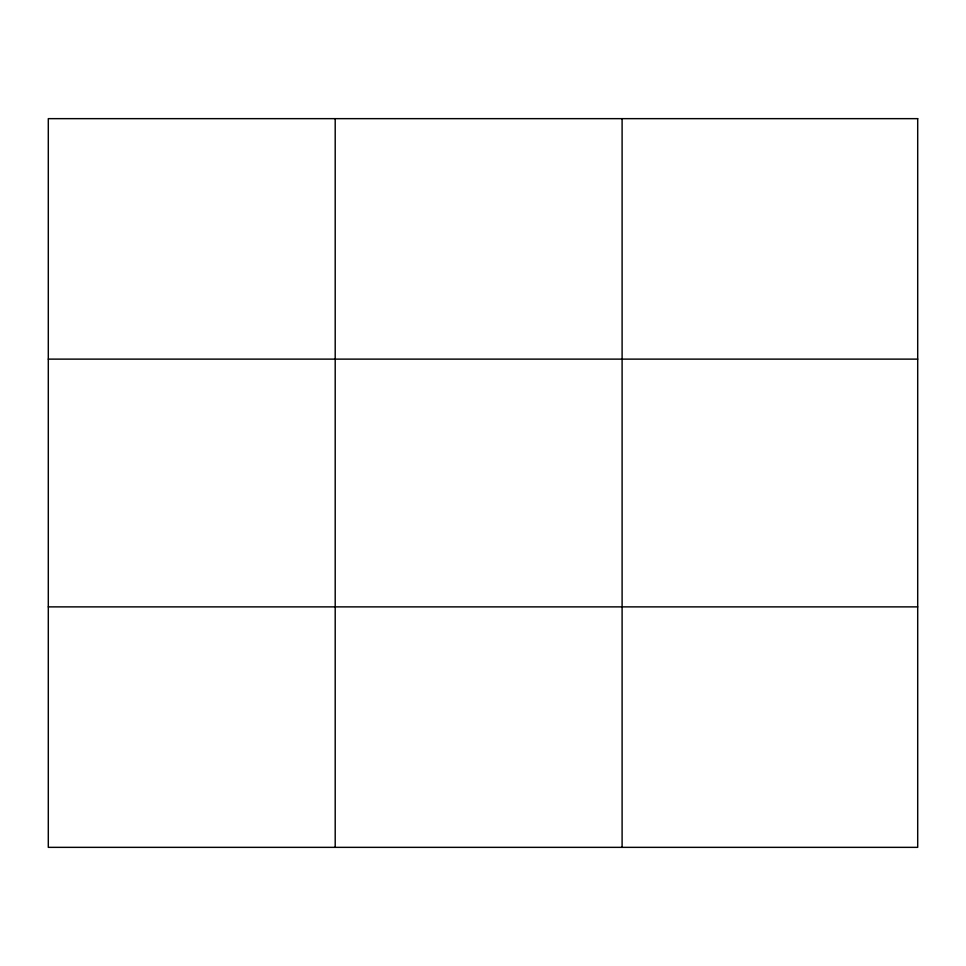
<?xml version="1.0" encoding="UTF-8"?>
<svg xmlns="http://www.w3.org/2000/svg" width="966" height="966" viewBox="0 0 966 966"><rect width="100%" height="100%" fill="white"/><g stroke="black" fill="none" stroke-linecap="round" stroke-linejoin="round"><path stroke-width="1.45" d="M335.202 847.351L335.202 118.649M622.104 847.351L622.104 118.649M48.3 359.123L917.7 359.123M48.3 606.877L917.7 606.877M917.7 118.649L917.7 847.351L48.3 847.351L48.3 118.649L917.7 118.649"/></g></svg>
